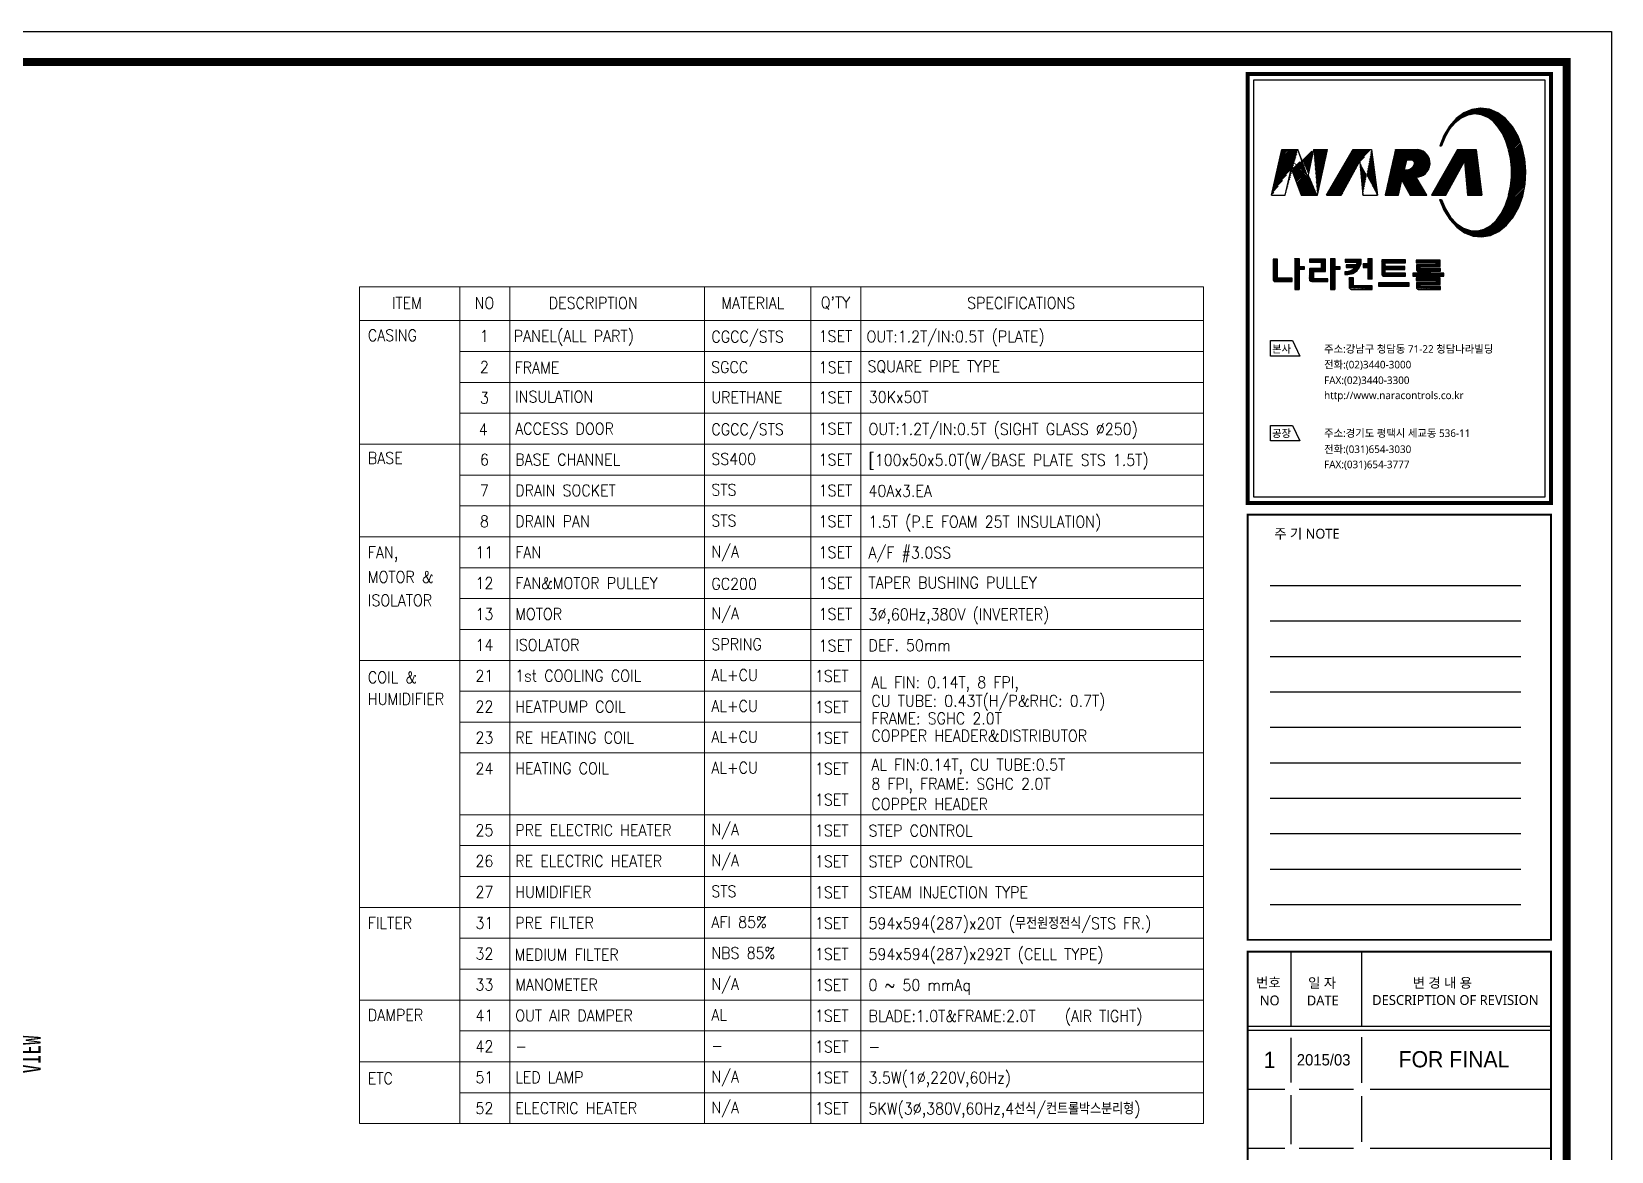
# Model space of a CAD drawing. Extents: x 160 to 16016, y -254 to 11002.
# Drawn here: x 8219 to 16016, y 5475 to 11002 of the extents above; entities that cross this region are included whole.
import ezdxf
from ezdxf.enums import TextEntityAlignment as Align

# ---------------------------------------------------------------- set-up
doc = ezdxf.new("R2010")
doc.units = 0
doc.header["$LTSCALE"] = 80
doc.header["$MEASUREMENT"] = 0
doc.layers.get('0').update_dxf_attribs({"linetype": 'CONTINUOUS', "lineweight": 18})
doc.layers.add('DIM', color=4, linetype='CONTINUOUS', lineweight=18)
doc.layers.add('FORM', color=7, linetype='CONTINUOUS')
doc.styles.add('GHD', font='')
doc.styles.add('GSC', font='romans.shx', dxfattribs={"width": 0.8, "height": 4, "bigfont": 'ghs.shx'})
doc.styles.add('ROMAND', font='TXT', dxfattribs={"height": 2.6})
doc.styles.add('STYLE1', font='malgun.ttf', dxfattribs={"height": 2.5})
doc.styles.get('GHD').set_extended_font_data('Dotum')
pattern_1 = [(45, (-11.3759, -7.50065), (-0.171711214, 0.171711214), [])]

# ---------------------------------------------------------------- blocks, each defined once
blk = doc.blocks.new('form')
at = {"layer": 'FORM'}
h = blk.add_hatch(dxfattribs=at)
h.set_pattern_fill('ANSI31', color=256, scale=1.942691, style=0)
h.set_pattern_definition(pattern_1)
edge = h.paths.add_edge_path()
edge.add_line((716.28, 522.42), (720.27, 522.42))
edge.add_line((719.34, 533.67), (717.88, 527.02))
edge.add_line((711.49, 533.67), (715.47, 533.67))
edge.add_line((712.35, 522.42), (713.78, 528.86))
edge.add_line((708.92, 522.42), (712.35, 522.42))
edge.add_line((708.92, 522.42), (711.49, 533.67))
edge.add_line((717.81, 527.02), (715.47, 533.67))
edge.add_line((713.9, 528.86), (716.28, 522.42))
edge.add_line((720.27, 522.42), (722.81, 533.67))
edge.add_line((719.34, 533.67), (722.81, 533.67))
h = blk.add_hatch(dxfattribs=at)
h.set_pattern_fill('ANSI31', color=256, scale=1.942691, style=0)
h.set_pattern_definition(pattern_1)
edge = h.paths.add_edge_path()
edge.add_line((729.09, 533.67), (733.65, 533.67))
edge.add_line((731.5, 522.42), (735.09, 522.42))
edge.add_line((730.74, 530.54), (731.5, 522.42))
edge.add_line((726.18, 522.42), (730.63, 530.54))
edge.add_line((733.65, 533.67), (735.09, 522.42))
edge.add_line((722.55, 522.42), (726.18, 522.42))
edge.add_line((722.55, 522.42), (729.09, 533.67))
h = blk.add_hatch(dxfattribs=at)
h.set_pattern_fill('ANSI31', color=256, scale=1.942691, style=0)
h.set_pattern_definition(pattern_1)
edge = h.paths.add_edge_path(flags=16)
edge.add_arc((742.35, 530.64), 1.96, 269.4167, 343.4025)
edge.add_arc((743.39, 530.25), 0.855, 348.5468, 460.0762)
edge.add_line((743.24, 531.09), (742.29, 531.1))
edge.add_line((742.29, 531.1), (741.72, 528.67))
edge.add_line((741.72, 528.67), (742.33, 528.68))
edge = h.paths.add_edge_path()
edge.add_arc((744.68, 530.29), 3.4, 269.0634, 442.7978)
edge.add_line((745.11, 533.67), (739.53, 533.67))
edge.add_line((739.53, 533.67), (736.99, 522.42))
edge.add_line((736.99, 522.42), (740.29, 522.42))
edge.add_line((740.29, 522.42), (741.1, 526.15))
edge.add_line((741.1, 526.15), (743.16, 522.42))
edge.add_line((743.16, 522.42), (747.3, 522.42))
edge.add_line((747.3, 522.42), (744.63, 526.89))
h = blk.add_hatch(dxfattribs=at)
h.set_pattern_fill('ANSI31', color=256, scale=1.942691, style=0)
h.set_pattern_definition(pattern_1)
h.paths.add_polyline_path([(754.86, 533.67), (759.44, 533.67), (760.86, 522.42), (757.31, 522.42), (756.55, 530.81), (751.98, 522.42), (748.42, 522.42)])
h = blk.add_hatch(dxfattribs=at)
h.set_pattern_fill('ANSI31', color=256, scale=1.942691, style=0)
h.set_pattern_definition(pattern_1)
h.paths.add_polyline_path([(710.46, 506.65), (709.33, 506.65), (709.33, 501.59), (709.39, 501.43), (709.49, 501.3), (709.64, 501.15), (709.74, 501.13), (709.88, 501.1), (714.03, 501.1), (714.03, 501.91), (710.46, 501.91)])
edge = h.paths.add_edge_path(flags=16)
edge.add_line((709.65, 501.14), (709.53, 501.27))
h = blk.add_hatch(dxfattribs=at)
h.set_pattern_fill('ANSI31', color=256, scale=1.942691, style=0)
h.set_pattern_definition(pattern_1)
h.paths.add_polyline_path([(715.78, 506.81), (715.78, 504.83), (717.05, 504.83), (717.05, 504.1), (715.79, 504.1), (715.79, 499.19), (714.7, 499.19), (714.7, 506.81)])
h = blk.add_hatch(dxfattribs=at)
h.set_pattern_fill('ANSI31', color=256, scale=1.942691, style=0)
h.set_pattern_definition(pattern_1)
h.paths.add_polyline_path([(722.25, 506.67), (718.34, 506.67), (718.34, 505.88), (721, 505.88), (721.1, 505.85), (721.2, 505.77), (721.24, 505.65), (721.24, 504.32), (718.39, 504.32), (718.33, 504.29), (718.31, 504.24), (718.31, 501.49), (718.37, 501.37), (718.46, 501.29), (718.62, 501.21), (718.89, 501.14), (722.85, 501.14), (722.85, 501.82), (719.56, 501.82), (719.45, 501.88), (719.43, 501.96), (719.43, 503.42), (719.45, 503.51), (719.53, 503.61), (722.25, 503.61)])
edge = h.paths.add_edge_path()
edge.add_line((718.31, 504.23), (718.4, 504.32))
edge.add_line((718.47, 501.28), (718.36, 501.39))
h = blk.add_hatch(dxfattribs=at)
h.set_pattern_fill('ANSI31', color=256, scale=1.942691, style=0)
h.set_pattern_definition(pattern_1)
h.paths.add_polyline_path([(723.54, 506.81), (724.58, 506.81), (724.58, 504.84), (725.83, 504.84), (725.83, 504.05), (724.58, 504.05), (724.58, 499.19), (723.54, 499.19)])
h = blk.add_hatch(dxfattribs=at)
h.set_pattern_fill('ANSI31', color=256, scale=1.942691, style=0)
h.set_pattern_definition(pattern_1)
h.paths.add_polyline_path([(727.17, 506.65), (731.07, 506.65), (731.07, 505.84), (731.07, 505.45), (730.77, 504.79), (730.44, 504.23), (730.05, 503.77), (729.45, 503.35), (729.02, 503.14), (728.72, 503.03), (728.2, 502.91), (727.79, 502.86), (727.02, 502.86), (727.02, 503.54), (727.52, 503.54), (727.88, 503.57), (728.24, 503.69), (728.62, 503.84), (728.94, 504.03), (729.2, 504.24), (729.37, 504.38), (729.4, 504.5), (729.34, 504.59), (727.39, 504.59), (727.39, 505.25), (729.83, 505.25), (729.93, 505.38), (729.98, 505.56), (729.95, 505.74), (729.86, 505.84), (729.79, 505.9), (727.17, 505.9)])
edge = h.paths.add_edge_path(flags=16)
edge.add_line((730, 503.73), (730.14, 503.87))
h = blk.add_hatch(dxfattribs=at)
h.set_pattern_fill('ANSI31', color=256, scale=1.942691, style=0)
h.set_pattern_definition(pattern_1)
h.paths.add_polyline_path([(733.81, 501.67), (732.75, 501.67), (732.75, 504.58), (731.58, 504.58), (731.58, 505.46), (732.74, 505.46), (732.74, 506.81), (733.81, 506.81)])
h = blk.add_hatch(dxfattribs=at)
h.set_pattern_fill('ANSI31', color=256, scale=1.942691, style=0)
h.set_pattern_definition(pattern_1)
h.paths.add_polyline_path([(742.04, 506.45), (736.2, 506.45), (736.2, 502.78), (736.23, 502.67), (736.31, 502.59), (736.47, 502.48), (736.54, 502.46), (742.05, 502.46), (742.05, 503.21), (737.16, 503.21), (737.06, 503.27), (737.03, 503.32), (737.03, 503.93), (737.07, 504.02), (737.16, 504.08), (737.23, 504.09), (741.87, 504.09), (741.87, 504.84), (737.28, 504.84), (737.13, 504.87), (737.05, 504.92), (737.04, 504.98), (737.04, 505.56), (737.09, 505.64), (737.17, 505.71), (737.26, 505.74), (742.04, 505.74)])
h = blk.add_hatch(dxfattribs=at)
h.set_pattern_fill('ANSI31', color=256, scale=1.942691, style=0)
h.set_pattern_definition(pattern_1)
h.paths.add_polyline_path([(750.58, 506.42), (744.64, 506.42), (744.64, 505.75), (749.4, 505.75), (749.53, 505.71), (749.58, 505.64), (749.6, 505.55), (749.59, 505.44), (749.43, 505.31), (749.26, 505.27), (744.77, 505.27), (744.77, 503.89), (744.81, 503.8), (744.89, 503.73), (745, 503.63), (745.08, 503.6), (746.98, 503.6), (747.07, 503.57), (747.11, 503.53), (747.14, 503.5), (747.14, 503.29), (747.11, 503.2), (747, 503.15), (743.86, 503.15), (743.86, 502.48), (751.47, 502.48), (751.47, 503.15), (748.35, 503.15), (748.21, 503.18), (748.16, 503.27), (748.16, 503.52), (748.23, 503.59), (748.34, 503.64), (750.67, 503.64), (750.67, 504.31), (745.8, 504.31), (745.69, 504.37), (745.65, 504.45), (745.65, 504.67), (745.73, 504.76), (745.87, 504.8), (750.58, 504.8)])
edge = h.paths.add_edge_path(flags=16)
edge.add_line((744.93, 503.69), (744.81, 503.82))
h = blk.add_hatch(dxfattribs=at)
h.set_pattern_fill('ANSI31', color=256, scale=1.942691, style=0)
h.set_pattern_definition(pattern_1)
edge = h.paths.add_edge_path()
edge.add_line((728.13, 502), (728.13, 499.59))
edge.add_line((728.13, 499.59), (728.19, 499.49))
edge.add_line((728.19, 499.49), (728.28, 499.4))
edge.add_line((728.28, 499.4), (728.4, 499.32))
edge.add_line((728.4, 499.32), (728.51, 499.24))
edge.add_line((728.51, 499.24), (728.63, 499.17))
edge.add_line((729.21, 500.07), (729.21, 502))
edge.add_line((729.21, 502), (728.13, 502))
edge.add_line((728.62, 499.17), (728.63, 499.19))
edge.add_line((728.23, 499.45), (728.18, 499.49))
edge.add_line((733.78, 499.19), (733.78, 500.07))
edge.add_line((733.78, 500.07), (729.21, 500.07))
edge.add_line((728.6, 499.19), (733.78, 499.19))
h = blk.add_hatch(dxfattribs=at)
h.set_pattern_fill('ANSI31', color=256, scale=1.942691, style=0)
h.set_pattern_definition(pattern_1)
h.paths.add_polyline_path([(742.96, 499.98), (742.96, 500.81), (735.37, 500.81), (735.37, 499.98)])
h = blk.add_hatch(dxfattribs=at)
h.set_pattern_fill('ANSI31', color=256, scale=1.942691, style=0)
h.set_pattern_definition(pattern_1)
h.paths.add_polyline_path([(750.58, 500.39), (750.58, 502.04), (744.64, 502.04), (744.64, 501.34), (749.4, 501.34), (749.52, 501.3), (749.58, 501.23), (749.6, 501.14), (749.59, 501.03), (749.46, 500.9), (749.34, 500.86), (744.81, 500.86), (744.77, 500.86), (744.77, 499.49), (744.81, 499.4), (744.89, 499.32), (745, 499.23), (745.12, 499.18), (750.67, 499.18), (750.67, 499.91), (745.8, 499.91), (745.69, 499.97), (745.65, 500.04), (745.65, 500.26), (745.73, 500.35), (745.87, 500.39)])
edge = h.paths.add_edge_path(flags=17)
edge.add_line((750.65, 499.18), (750.67, 499.21))
edge.add_line((744.91, 499.3), (744.81, 499.41))
at = {"layer": 'FORM', "color": 3}
for p, q in [((752.26, 538.4), (756.71, 542.86)), ((752.78, 539.27), (755.74, 542.23)), ((755.34, 541.14), (757.32, 543.13)), ((756.23, 541.68), (757.94, 543.39)), ((756.86, 541.97), (758.5, 543.61)), ((757.45, 542.22), (758.9, 543.68)), ((757.86, 542.29), (759.31, 543.74)), ((758.27, 542.35), (759.72, 543.81)), ((758.68, 542.42), (760.13, 543.87)), ((759.09, 542.46), (760.54, 543.91)), ((759.39, 542.44), (760.84, 543.89)), ((759.69, 542.4), (761.14, 543.85)), ((760, 542.37), (761.44, 543.81)), ((760.3, 542.33), (761.75, 543.77)), ((760.61, 542.29), (762.05, 543.73)), ((760.88, 542.22), (762.35, 543.69)), ((761.12, 542.12), (762.66, 543.65)), ((761.36, 542.01), (762.91, 543.56)), ((761.61, 541.91), (763.15, 543.46)), ((761.85, 541.81), (763.39, 543.36)), ((762.09, 541.71), (763.63, 543.26)), ((762.34, 541.61), (763.88, 543.15)), ((762.54, 541.47), (764.12, 543.05)), ((762.74, 541.33), (764.36, 542.95)), ((762.93, 541.18), (764.6, 542.85)), ((763.13, 541.03), (764.83, 542.74)), ((763.32, 540.88), (765.03, 542.59)), ((763.52, 540.74), (765.23, 542.44)), ((763.72, 540.59), (765.42, 542.3)), ((763.88, 540.41), (765.62, 542.15)), ((764.04, 540.23), (765.82, 542)), ((751.74, 537.54), (752.95, 538.75)), ((764.21, 540.05), (766.01, 541.85)), ((764.37, 539.87), (766.21, 541.71)), ((764.53, 539.69), (766.4, 541.56)), ((764.69, 539.51), (766.6, 541.41)), ((764.86, 539.33), (766.78, 541.25)), ((765, 539.13), (766.94, 541.07)), ((765.14, 538.92), (767.1, 540.88)), ((765.27, 538.71), (767.26, 540.7)), ((765.41, 538.5), (767.42, 540.52)), ((765.54, 538.29), (767.58, 540.33)), ((765.67, 538.08), (767.74, 540.15)), ((765.81, 537.87), (767.9, 539.97)), ((765.94, 537.66), (768.06, 539.78)), ((766.05, 537.43), (768.22, 539.6)), ((766.16, 537.2), (768.38, 539.41)), ((766.27, 536.96), (768.51, 539.2)), ((766.38, 536.72), (768.64, 538.99)), ((766.48, 536.49), (768.77, 538.77)), ((766.59, 536.25), (768.89, 538.55)), ((766.7, 536.01), (769.02, 538.34)), ((766.8, 535.78), (769.15, 538.12)), ((750.47, 534.58), (750.89, 534.58)), ((750.49, 534.58), (751.17, 535.25)), ((750.69, 535.12), (751.4, 535.83)), ((750.84, 534.58), (750.93, 534.67)), ((750.92, 535.69), (751.63, 536.4)), ((751.15, 536.27), (751.95, 537.06)), ((751.38, 536.84), (752.44, 537.9)), ((766.89, 535.52), (769.27, 537.9)), ((766.97, 535.26), (769.4, 537.69)), ((767.05, 534.99), (769.53, 537.47)), ((767.13, 534.73), (769.65, 537.25)), ((767.21, 534.47), (769.78, 537.04)), ((767.29, 534.2), (769.88, 536.79)), ((767.37, 533.94), (769.97, 536.55)), ((767.45, 533.68), (770.07, 536.3)), ((767.51, 533.39), (770.17, 536.05)), ((767.57, 533.11), (770.26, 535.8)), ((767.63, 532.83), (770.36, 535.55)), ((767.69, 532.54), (770.45, 535.3)), ((767.75, 532.26), (770.55, 535.06)), ((767.81, 531.98), (770.64, 534.81)), ((767.87, 531.69), (770.74, 534.56)), ((767.93, 531.41), (770.83, 534.31)), ((767.96, 531.09), (770.9, 534.03)), ((767.99, 530.78), (770.96, 533.75)), ((768.02, 530.47), (771.02, 533.47)), ((768.06, 530.16), (771.08, 533.19)), ((768.09, 529.85), (771.14, 532.91)), ((768.12, 529.54), (771.21, 532.63)), ((768.15, 529.23), (771.27, 532.34)), ((768.15, 526.82), (771.58, 530.25)), ((768.16, 528.89), (771.33, 532.06)), ((768.16, 528.55), (771.39, 531.78)), ((768.16, 528.2), (771.46, 531.5)), ((768.16, 527.86), (771.5, 531.2)), ((768.16, 527.52), (771.53, 530.88)), ((768.16, 527.17), (771.55, 530.57)), ((767.49, 522.38), (771.63, 526.52)), ((767.54, 522.77), (771.65, 526.88)), ((767.63, 523.21), (771.67, 527.25)), ((767.72, 523.64), (771.69, 527.61)), ((767.81, 524.08), (771.71, 527.98)), ((767.9, 524.51), (771.72, 528.34)), ((767.96, 524.91), (771.7, 528.65)), ((767.99, 525.29), (771.67, 528.97)), ((768.03, 525.67), (771.65, 529.29)), ((768.07, 526.06), (771.63, 529.61)), ((768.11, 526.44), (771.6, 529.93)), ((760.36, 512.16), (771.09, 522.89)), ((760.67, 512.13), (771, 522.46)), ((765.35, 517.5), (771.17, 523.32)), ((765.92, 518.41), (771.26, 523.75)), ((766.25, 519.08), (771.35, 524.18)), ((766.58, 519.76), (771.43, 524.61)), ((766.83, 520.35), (771.52, 525.04)), ((766.99, 520.86), (771.56, 525.42)), ((767.16, 521.36), (771.58, 525.79)), ((767.32, 521.87), (771.6, 526.15)), ((750.44, 521.4), (750.92, 521.4)), ((750.52, 521.21), (750.71, 521.4)), ((750.62, 520.96), (750.96, 521.31)), ((750.71, 520.72), (751.06, 521.06)), ((750.81, 520.48), (751.16, 520.82)), ((750.91, 520.23), (751.26, 520.58)), ((751.01, 519.99), (751.36, 520.33)), ((751.11, 519.74), (751.46, 520.09)), ((751.21, 519.5), (751.56, 519.85)), ((751.31, 519.25), (751.66, 519.61)), ((751.41, 519.01), (751.76, 519.36)), ((751.51, 518.76), (751.86, 519.12)), ((751.63, 518.55), (751.98, 518.9)), ((751.76, 518.33), (752.12, 518.69)), ((761.03, 512.14), (770.87, 521.99)), ((761.44, 512.22), (770.68, 521.45)), ((761.86, 512.29), (770.49, 520.92)), ((762.28, 512.37), (770.29, 520.38)), ((762.7, 512.44), (770.1, 519.84)), ((763.18, 512.57), (769.85, 519.25)), ((751.89, 518.12), (752.25, 518.47)), ((752.02, 517.91), (752.38, 518.26)), ((752.15, 517.69), (752.51, 518.05)), ((752.29, 517.48), (752.64, 517.84)), ((752.42, 517.27), (752.77, 517.63)), ((752.55, 517.06), (752.91, 517.42)), ((752.68, 516.84), (753.04, 517.2)), ((752.81, 516.63), (753.17, 516.99)), ((752.94, 516.42), (753.34, 516.82)), ((753.1, 516.24), (753.5, 516.64)), ((753.26, 516.06), (753.67, 516.46)), ((753.43, 515.88), (753.83, 516.28)), ((753.59, 515.7), (754, 516.1)), ((753.75, 515.52), (754.16, 515.92)), ((753.92, 515.34), (754.33, 515.75)), ((754.08, 515.16), (754.49, 515.57)), ((754.24, 514.98), (754.66, 515.39)), ((754.41, 514.8), (754.86, 515.25)), ((754.57, 514.62), (755.07, 515.11)), ((754.75, 514.45), (755.27, 514.98)), ((754.95, 514.31), (755.48, 514.84)), ((755.15, 514.17), (755.68, 514.7)), ((760.05, 512.19), (762.48, 514.62)), ((763.83, 512.88), (769.43, 518.48)), ((764.48, 513.19), (769, 517.71)), ((765.22, 513.59), (768.48, 516.85)), ((755.36, 514.03), (755.89, 514.56)), ((755.56, 513.88), (756.09, 514.42)), ((755.76, 513.74), (756.3, 514.28)), ((755.96, 513.6), (756.55, 514.19)), ((756.16, 513.46), (756.81, 514.1)), ((756.36, 513.31), (757.06, 514.02)), ((756.56, 513.17), (757.32, 513.93)), ((756.8, 513.07), (757.57, 513.84)), ((757.05, 512.97), (757.83, 513.75)), ((757.28, 512.86), (758.16, 513.74)), ((757.54, 512.78), (758.42, 513.65)), ((757.79, 512.68), (758.75, 513.64)), ((758.04, 512.59), (759.08, 513.63)), ((758.28, 512.49), (759.42, 513.62)), ((758.53, 512.39), (759.75, 513.61)), ((758.8, 512.32), (760.19, 513.72)), ((759.11, 512.29), (760.66, 513.84)), ((759.42, 512.26), (761.12, 513.96)), ((759.74, 512.23), (761.68, 514.17))]:
    blk.add_line(p, q, dxfattribs=at)
at = {"layer": 'FORM', "color": 7}
for p, q in [((708.92, 522.42), (711.49, 533.67)), ((717.81, 527.02), (715.47, 533.67)), ((719.34, 533.67), (717.88, 527.02)), ((720.27, 522.42), (722.81, 533.67)), ((722.55, 522.42), (729.09, 533.67)), ((726.18, 522.42), (730.63, 530.54)), ((730.74, 530.54), (731.5, 522.42)), ((733.65, 533.67), (735.09, 522.42)), ((739.53, 533.67), (736.99, 522.42)), ((742.29, 531.1), (741.72, 528.67)), ((743.24, 531.09), (742.29, 531.1)), ((754.86, 533.67), (748.42, 522.42)), ((751.98, 522.42), (756.55, 530.81)), ((756.55, 530.81), (757.31, 522.42)), ((759.44, 533.67), (760.86, 522.42)), ((712.35, 522.42), (713.78, 528.86)), ((713.9, 528.86), (716.28, 522.42)), ((741.72, 528.67), (742.33, 528.68)), ((747.3, 522.42), (744.63, 526.89)), ((740.29, 522.42), (741.1, 526.15)), ((741.1, 526.15), (743.16, 522.42)), ((710.46, 506.65), (709.33, 506.65)), ((709.33, 506.65), (709.33, 501.59)), ((710.46, 501.91), (710.46, 506.65)), ((714.7, 506.81), (714.7, 499.19)), ((714.7, 506.81), (715.78, 506.81)), ((715.78, 506.81), (715.78, 504.83)), ((715.78, 504.83), (717.05, 504.83)), ((715.79, 504.1), (715.79, 499.19)), ((717.05, 504.1), (715.79, 504.1)), ((717.05, 504.83), (717.05, 504.1)), ((718.31, 504.23), (718.4, 504.32)), ((718.33, 504.29), (718.31, 504.24)), ((718.31, 504.24), (718.31, 501.49)), ((718.39, 504.32), (718.33, 504.29)), ((722.25, 506.67), (718.34, 506.67)), ((718.34, 506.67), (718.34, 505.88)), ((718.34, 505.88), (721, 505.88)), ((721.24, 504.32), (718.39, 504.32)), ((719.43, 503.42), (719.45, 503.51)), ((719.43, 501.96), (719.43, 503.42)), ((719.45, 503.51), (719.53, 503.61)), ((719.53, 503.61), (722.25, 503.61)), ((721, 505.88), (721.1, 505.85)), ((721.1, 505.85), (721.2, 505.77)), ((721.2, 505.77), (721.24, 505.65)), ((721.24, 505.65), (721.24, 504.32)), ((722.25, 503.61), (722.25, 506.67)), ((723.54, 506.81), (723.54, 499.19)), ((723.54, 506.81), (724.58, 506.81)), ((724.58, 506.81), (724.58, 504.84)), ((724.58, 504.84), (725.83, 504.84)), ((724.58, 504.05), (724.58, 499.19)), ((725.83, 504.05), (724.58, 504.05)), ((725.83, 504.84), (725.83, 504.05)), ((727.02, 503.54), (727.02, 502.86)), ((727.52, 503.54), (727.02, 503.54)), ((727.17, 506.65), (727.17, 505.9)), ((727.17, 505.9), (729.79, 505.9)), ((727.39, 505.25), (727.39, 504.59)), ((729.83, 505.25), (727.39, 505.25)), ((727.39, 504.59), (729.34, 504.59)), ((727.88, 503.57), (727.52, 503.54)), ((728.24, 503.69), (727.88, 503.57)), ((728.2, 502.91), (728.72, 503.03)), ((728.62, 503.84), (728.24, 503.69)), ((728.94, 504.03), (728.62, 503.84)), ((728.72, 503.03), (729.02, 503.14)), ((729.2, 504.24), (728.94, 504.03)), ((729.02, 503.14), (729.45, 503.35)), ((729.37, 504.38), (729.2, 504.24)), ((729.34, 504.59), (729.4, 504.5)), ((729.4, 504.5), (729.37, 504.38)), ((729.45, 503.35), (730.05, 503.77)), ((729.79, 505.9), (729.86, 505.84)), ((729.93, 505.38), (729.83, 505.25)), ((729.86, 505.84), (729.95, 505.74)), ((729.98, 505.56), (729.93, 505.38)), ((729.95, 505.74), (729.98, 505.56)), ((730, 503.73), (730.14, 503.87)), ((730.05, 503.77), (730.44, 504.23)), ((730.44, 504.23), (730.77, 504.79)), ((730.77, 504.79), (731.07, 505.45)), ((731.07, 505.84), (731.07, 506.65)), ((731.07, 505.45), (731.07, 505.84)), ((731.58, 505.46), (731.58, 504.58)), ((732.74, 505.46), (731.58, 505.46)), ((731.58, 504.58), (732.75, 504.58)), ((732.74, 506.81), (732.74, 505.46)), ((732.74, 506.81), (733.81, 506.81)), ((732.75, 504.58), (732.75, 501.67)), ((733.81, 501.67), (733.81, 506.81)), ((742.04, 506.45), (736.2, 506.45)), ((736.2, 506.45), (736.2, 502.78)), ((737.03, 503.93), (737.07, 504.02)), ((737.03, 503.32), (737.03, 503.93)), ((737.06, 503.27), (737.03, 503.32)), ((737.04, 505.56), (737.09, 505.64)), ((737.04, 504.98), (737.04, 505.56)), ((737.05, 504.92), (737.04, 504.98)), ((737.13, 504.87), (737.05, 504.92)), ((737.16, 503.21), (737.06, 503.27)), ((737.07, 504.02), (737.16, 504.08)), ((737.09, 505.64), (737.17, 505.71)), ((737.28, 504.84), (737.13, 504.87)), ((737.16, 504.08), (737.23, 504.09)), ((742.05, 503.21), (737.16, 503.21)), ((737.17, 505.71), (737.26, 505.74)), ((737.23, 504.09), (741.87, 504.09)), ((737.26, 505.74), (742.04, 505.74)), ((741.87, 504.84), (737.28, 504.84)), ((741.87, 504.09), (741.87, 504.84)), ((742.04, 505.74), (742.04, 506.45)), ((742.05, 502.46), (742.05, 503.21)), ((747, 503.15), (743.86, 503.15)), ((743.86, 503.15), (743.86, 502.48)), ((750.58, 506.42), (744.64, 506.42)), ((744.64, 506.42), (744.64, 505.75)), ((744.64, 505.75), (749.4, 505.75)), ((749.26, 505.27), (744.77, 505.27)), ((744.77, 505.27), (744.77, 503.89)), ((744.77, 503.89), (744.81, 503.8)), ((744.93, 503.69), (744.81, 503.82)), ((744.81, 503.8), (744.89, 503.73)), ((744.89, 503.73), (745, 503.63)), ((745, 503.63), (745.08, 503.6)), ((745.08, 503.6), (746.98, 503.6)), ((745.65, 504.67), (745.73, 504.76)), ((745.65, 504.45), (745.65, 504.67)), ((745.69, 504.37), (745.65, 504.45)), ((745.8, 504.31), (745.69, 504.37)), ((745.73, 504.76), (745.87, 504.8)), ((750.67, 504.31), (745.8, 504.31)), ((745.87, 504.8), (750.58, 504.8)), ((746.98, 503.6), (747.07, 503.57)), ((747.11, 503.2), (747, 503.15)), ((747.07, 503.57), (747.11, 503.53)), ((747.11, 503.53), (747.14, 503.5)), ((747.14, 503.29), (747.11, 503.2)), ((747.14, 503.5), (747.14, 503.29)), ((748.16, 503.52), (748.23, 503.59)), ((748.16, 503.27), (748.16, 503.52)), ((748.21, 503.18), (748.16, 503.27)), ((748.35, 503.15), (748.21, 503.18)), ((748.23, 503.59), (748.34, 503.64)), ((748.34, 503.64), (750.67, 503.64)), ((751.47, 503.15), (748.35, 503.15)), ((749.43, 505.31), (749.26, 505.27)), ((749.4, 505.75), (749.53, 505.71)), ((749.59, 505.44), (749.43, 505.31)), ((749.53, 505.71), (749.58, 505.64)), ((749.58, 505.64), (749.6, 505.55)), ((749.6, 505.55), (749.59, 505.44)), ((750.58, 504.8), (750.58, 506.42)), ((750.67, 503.64), (750.67, 504.31)), ((751.47, 502.48), (751.47, 503.15)), ((709.33, 501.59), (709.39, 501.43)), ((709.39, 501.43), (709.49, 501.3)), ((709.49, 501.3), (709.64, 501.15)), ((709.65, 501.14), (709.53, 501.27)), ((709.64, 501.15), (709.74, 501.13)), ((709.74, 501.13), (709.88, 501.1)), ((709.88, 501.1), (714.03, 501.1)), ((714.03, 501.91), (710.46, 501.91)), ((714.03, 501.1), (714.03, 501.91)), ((714.7, 499.19), (715.79, 499.19)), ((718.31, 501.49), (718.37, 501.37)), ((718.47, 501.28), (718.36, 501.39)), ((718.37, 501.37), (718.46, 501.29)), ((718.46, 501.29), (718.62, 501.21)), ((718.62, 501.21), (718.89, 501.14)), ((718.89, 501.14), (722.85, 501.14)), ((719.45, 501.88), (719.43, 501.96)), ((719.56, 501.82), (719.45, 501.88)), ((722.85, 501.82), (719.56, 501.82)), ((722.85, 501.14), (722.85, 501.82)), ((723.54, 499.19), (724.58, 499.19)), ((727.02, 502.86), (727.79, 502.86)), ((727.79, 502.86), (728.2, 502.91)), ((729.21, 502), (728.13, 502)), ((728.13, 502), (728.13, 499.59)), ((728.13, 499.59), (728.19, 499.49)), ((728.23, 499.45), (728.18, 499.49)), ((728.19, 499.49), (728.28, 499.4)), ((728.28, 499.4), (728.4, 499.32)), ((728.4, 499.32), (728.51, 499.24)), ((728.51, 499.24), (728.63, 499.17)), ((728.6, 499.19), (733.78, 499.19)), ((728.62, 499.17), (728.63, 499.19)), ((729.21, 500.07), (729.21, 502)), ((733.78, 500.07), (729.21, 500.07)), ((733.78, 499.19), (733.78, 500.07)), ((735.37, 500.81), (735.37, 499.98)), ((742.96, 500.81), (735.37, 500.81)), ((735.37, 499.98), (742.96, 499.98)), ((736.2, 502.78), (736.23, 502.67)), ((736.23, 502.67), (736.31, 502.59)), ((736.31, 502.59), (736.47, 502.48)), ((736.47, 502.48), (736.54, 502.46)), ((736.54, 502.46), (742.05, 502.46)), ((742.96, 499.98), (742.96, 500.81)), ((743.86, 502.48), (751.47, 502.48)), ((750.58, 502.04), (744.64, 502.04)), ((744.64, 502.04), (744.64, 501.34)), ((744.64, 501.34), (749.4, 501.34)), ((744.81, 500.86), (744.77, 500.86)), ((744.77, 500.86), (744.77, 499.49)), ((744.77, 499.49), (744.81, 499.4)), ((749.34, 500.86), (744.81, 500.86)), ((744.91, 499.3), (744.81, 499.41)), ((744.81, 499.4), (744.89, 499.32)), ((744.89, 499.32), (745, 499.23)), ((745, 499.23), (745.12, 499.18)), ((745.12, 499.18), (750.67, 499.18)), ((745.65, 500.26), (745.73, 500.35)), ((745.65, 500.04), (745.65, 500.26)), ((745.69, 499.97), (745.65, 500.04)), ((745.8, 499.91), (745.69, 499.97)), ((745.73, 500.35), (745.87, 500.39)), ((750.67, 499.91), (745.8, 499.91)), ((745.87, 500.39), (750.58, 500.39)), ((749.46, 500.9), (749.34, 500.86)), ((749.4, 501.34), (749.52, 501.3)), ((749.59, 501.03), (749.46, 500.9)), ((749.52, 501.3), (749.58, 501.23)), ((749.58, 501.23), (749.6, 501.14)), ((749.6, 501.14), (749.59, 501.03)), ((750.58, 500.39), (750.58, 502.04)), ((750.65, 499.18), (750.67, 499.21)), ((750.67, 499.18), (750.67, 499.91)), ((708.66, 426.09), (770.47, 426.09)), ((708.66, 417.35), (770.47, 417.35)), ((708.66, 408.6), (770.47, 408.6)), ((708.66, 399.86), (770.47, 399.86)), ((708.66, 391.12), (770.47, 391.12)), ((708.66, 382.38), (770.47, 382.38)), ((708.66, 373.64), (770.47, 373.64)), ((708.66, 364.89), (770.47, 364.89)), ((708.66, 356.15), (770.47, 356.15)), ((708.66, 347.41), (770.47, 347.41)), ((713.79, 317.3), (713.79, 335.75)), ((731.27, 317.3), (731.27, 335.75)), ((777.9, 317.3), (703.1, 317.3)), ((777.9, 316.33), (703.1, 316.33)), ((713.79, 303.47), (713.79, 314.52)), ((731.27, 303.37), (731.27, 314.69)), ((712.21, 301.76), (703.1, 301.76)), ((713.79, 288.27), (713.79, 300.31)), ((729.16, 301.76), (715.81, 301.76)), ((778.03, 301.76), (733.31, 301.76)), ((731.27, 288.8), (731.27, 300.12)), ((712.21, 287.19), (703.1, 287.19)), ((729.16, 287.19), (715.81, 287.19)), ((778.03, 287.19), (733.31, 287.19))]:
    blk.add_line(p, q, dxfattribs=at)
at = {"layer": 'FORM'}
for p, q in [((727.17, 506.65), (731.07, 506.65)), ((733.81, 501.67), (732.75, 501.67))]:
    blk.add_line(p, q, dxfattribs=at)
at = {"layer": 'FORM', "color": 3}
for points in [[(0, 562.79), (792.83, 562.79), (792.83, 0), (0, 0)], [(776.44, 447.93), (704.56, 447.93), (704.56, 550.91), (776.44, 550.91)]]:
    blk.add_lwpolyline(points, close=True, dxfattribs=at)
at = {"layer": 'FORM', "color": 2, "const_width": 1.94}
blk.add_lwpolyline([(12.48, 6.47), (12.48, 555.28), (781.78, 555.28), (781.78, 6.47)], close=True, dxfattribs=at)
at = {"layer": 'FORM', "color": 3}
for points, const_width in [([(777.9, 446.48), (703.1, 446.48), (703.1, 552.36), (777.9, 552.36)], 0.971), ([(703.1, 338.67), (703.1, 443.56), (777.9, 443.56), (777.9, 338.67)], 0.486), ([(777.9, 335.75), (703.1, 335.75), (703.1, 228.91), (777.9, 228.91)], 0.486)]:
    blk.add_lwpolyline(points, close=True, dxfattribs=dict(at, const_width=const_width))
at = {"layer": 'FORM', "color": 3, "flags": 128}
for points in [[(750.44, 521.4), (751.52, 518.73), (752.95, 516.4), (754.67, 514.52), (756.61, 513.14), (758.7, 512.33), (760.86, 512.11), (763.01, 512.5), (765.07, 513.47), (766.96, 515), (768.61, 517.01), (769.96, 519.45), (770.95, 522.2), (771.55, 525.18), (771.73, 528.27), (771.49, 531.35), (770.84, 534.3), (769.8, 537.01), (768.41, 539.38), (766.72, 541.32), (764.8, 542.76), (762.73, 543.64), (760.57, 543.93)], [(760.48, 543.93), (758.39, 543.59), (756.38, 542.71), (754.53, 541.31), (752.88, 539.44), (751.52, 537.17), (750.47, 534.58)], [(762.35, 541.61), (760.73, 542.28), (759.05, 542.48), (757.38, 542.21), (755.77, 541.47), (754.26, 540.3), (752.92, 538.72), (751.79, 536.79), (750.89, 534.58)], [(767.45, 533.67), (766.82, 535.74), (765.97, 537.62), (764.93, 539.25), (763.72, 540.58), (762.39, 541.59)], [(767.47, 522.45), (767.93, 524.63), (768.16, 526.9), (768.16, 529.19), (767.92, 531.46), (767.46, 533.63)], [(758.1, 513.66), (759.8, 513.61), (761.46, 514.04), (763.04, 514.94), (764.48, 516.28), (765.73, 518.02), (766.74, 520.08), (767.5, 522.42)], [(750.92, 521.4), (751.9, 519.04), (753.16, 517.01), (754.64, 515.4), (756.3, 514.28), (758.07, 513.67)]]:
    blk.add_lwpolyline(points, dxfattribs=at)
at = {"layer": 'FORM', "color": 7}
for points in [[(711.49, 533.67), (715.47, 533.67)], [(719.34, 533.67), (722.81, 533.67)], [(729.09, 533.67), (733.65, 533.67)], [(739.53, 533.67), (745.11, 533.67)], [(754.86, 533.67), (759.44, 533.67)], [(708.92, 522.42), (712.35, 522.42)], [(716.28, 522.42), (720.27, 522.42)], [(722.55, 522.42), (726.18, 522.42)], [(731.5, 522.42), (735.09, 522.42)], [(736.99, 522.42), (740.29, 522.42)], [(743.16, 522.42), (747.3, 522.42)], [(748.42, 522.42), (751.98, 522.42)], [(757.31, 522.42), (760.86, 522.42)]]:
    blk.add_lwpolyline(points, dxfattribs=at)
for points in [[(708.72, 486.56), (714.1, 486.56), (715.91, 482.73), (708.72, 482.73)], [(708.72, 465.6), (714.1, 465.6), (715.91, 461.77), (708.72, 461.77)]]:
    blk.add_lwpolyline(points, close=True, dxfattribs=at)
at = {"layer": 'FORM'}
for centre, radius, start, end in [((743.39, 530.25), 0.855, 348.5468, 100.0762), ((744.68, 530.29), 3.4, 269.0634, 82.7978), ((742.35, 530.64), 1.96, 269.4167, 343.4025)]:
    blk.add_arc(centre, radius, start, end, dxfattribs=at)
at = {"layer": 'FORM', "color": 7, "style": 'STYLE1'}
for s, height, p in [('본사', 1.87, (709.08, 483.55)), ('주소:강남구 청담동 71-22 청담나라빌딩', 1.8698, (721.93, 483.54)), ('전화:(02)3440-3000', 1.8698, (721.93, 479.68)), ('FAX:(02)3440-3300', 1.8698, (721.93, 475.82)), ('http://www.naracontrols.co.kr', 1.8698, (721.93, 472.1)), ('공장', 1.87, (709.08, 462.72)), ('주소:경기도 평택시 세교동 536-11', 1.8698, (721.93, 462.77)), ('전화:(031)654-3030', 1.8698, (721.93, 458.81)), ('FAX:(031)654-3777', 1.8698, (721.93, 455.05)), ('주 기 NOTE', 2.428, (709.63, 437.68)), ('번호', 2.428, (705.16, 326.91)), ('일 자', 2.428, (717.98, 326.83)), ('변 경 내 용', 2.428, (743.8, 326.85)), ('NO', 2.428, (706.08, 322.5)), ('DATE', 2.428, (717.69, 322.49))]:
    blk.add_text(s, height=height, dxfattribs=at).set_placement(p)
at = {"layer": 'FORM', "color": 7, "style": 'STYLE1', "width": 0.967772}
blk.add_text('DESCRIPTION OF REVISION', height=2.4284, dxfattribs=at).set_placement((733.79, 322.6), (774.87, 322.6), align=Align.FIT)

msp = doc.modelspace()

# ---------------------------------------------------------------- linework, layer by layer
at = {"layer": 'DIM'}
for p, q in [((14002.9, 9741.6), (9837.7, 9741.6)), ((9837.7, 9741.6), (9837.7, 5612.6)), ((10332.5, 9741.6), (10332.5, 9118.3)), ((10580.2, 9741.6), (10580.2, 9118.3)), ((11540.4, 9741.6), (11540.4, 9118.3)), ((12064.9, 9741.6), (12064.9, 9118.3)), ((12312.5, 9741.6), (12312.5, 9118.3)), ((14002.9, 5612.6), (14002.9, 9741.6)), ((9837.7, 9575.6), (14002.9, 9575.6)), ((10332.5, 9423.2), (14002.9, 9423.2)), ((10332.5, 9270.7), (14002.9, 9270.7)), ((10332.5, 9118.3), (10332.5, 7898.9)), ((10332.5, 9118.3), (14002.9, 9118.3)), ((10580.2, 9118.3), (10580.2, 7898.9)), ((11540.4, 9118.3), (11540.4, 7898.9)), ((12064.9, 9118.3), (12064.9, 7898.9)), ((12312.5, 9118.3), (12312.5, 7898.9)), ((9837.7, 8965.9), (14002.9, 8965.9)), ((10332.5, 8813.5), (14002.9, 8813.5)), ((10332.5, 8661.1), (14002.9, 8661.1)), ((9837.7, 8508.6), (14002.9, 8508.6)), ((10332.5, 8356.2), (14002.9, 8356.2)), ((10332.5, 8203.8), (14002.9, 8203.8)), ((10332.5, 8051.4), (14002.9, 8051.4)), ((9837.7, 7898.9), (14002.9, 7898.9)), ((10332.5, 7898.9), (10332.5, 5612.6)), ((10580.2, 7898.9), (10580.2, 5612.6)), ((11540.4, 7898.9), (11540.4, 5612.6)), ((12064.9, 7898.9), (12064.9, 5612.6)), ((12312.5, 7898.9), (12312.5, 5612.6)), ((10332.5, 7746.5), (12312.5, 7746.5)), ((10332.5, 7594.1), (12312.5, 7594.1)), ((10332.5, 7441.7), (14002.9, 7441.7)), ((10332.5, 7136.8), (14002.9, 7136.8)), ((10332.5, 6984.4), (14002.9, 6984.4)), ((10332.5, 6832), (14002.9, 6832)), ((9837.7, 6679.6), (14002.9, 6679.6)), ((10332.5, 6527.1), (14002.9, 6527.1)), ((10332.5, 6374.7), (14002.9, 6374.7)), ((9837.7, 6222.3), (14002.9, 6222.3)), ((10332.5, 6069.9), (14002.9, 6069.9)), ((9837.7, 5917.5), (14002.9, 5917.5)), ((10332.5, 5765), (14002.9, 5765)), ((9837.7, 5612.6), (14002.9, 5612.6))]:
    msp.add_line(p, q, dxfattribs=at)

# ---------------------------------------------------------------- block references
at = {"xscale": 20, "yscale": 20, "zscale": 20}
msp.add_blockref('form', (159.7, -253.9), dxfattribs=at)

# ---------------------------------------------------------------- texts
at = {"style": 'ROMAND', "width": 0.7}
msp.add_text('VIEW', height=99.16, rotation=90, dxfattribs=at).set_placement((8263.7, 5953.2), align=Align.CENTER)
at = {"layer": 'DIM', "style": 'GSC', "width": 0.9}
for s, height, p in [('ITEM', 57.16, (10071.6, 9662.3)), ('NO', 57.16, (10454.2, 9662.3)), ('DESCRIPTION', 57.158, (10991.4, 9662.3)), ('MATERIAL', 57.16, (11778.8, 9662.3)), ("Q'TY", 57.16, (12186.6, 9662.3)), ('SPECIFICATIONS', 57.158, (13103.5, 9662.3)), ('1', 57.2, (10454.2, 9499.2)), ('1SET', 57.16, (12186.6, 9498.7)), ('2', 57.2, (10454.2, 9346.8)), ('1SET', 57.16, (12186.9, 9345.2)), ('3', 57.2, (10454.2, 9194.4)), ('1SET', 57.16, (12186.7, 9197.2)), ('4', 57.2, (10448.6, 9038.5)), ('1SET', 57.16, (12186.6, 9042)), ('6', 57.2, (10454.2, 8889.5)), ('1SET', 57.16, (12186.6, 8889.5)), ('7', 57.2, (10454.2, 8737.1)), ('1SET', 57.16, (12186.6, 8737.1)), ('8', 57.2, (10454.2, 8584.7)), ('1SET', 57.16, (12186.6, 8584.7)), ('11', 57.16, (10454.2, 8432.3)), ('1SET', 57.16, (12186.6, 8432.3)), ('12', 57.16, (10454.2, 8280.1)), ('1SET', 57.16, (12186.6, 8280.1)), ('13', 57.16, (10454.2, 8127.4)), ('1SET', 57.16, (12186.6, 8127.4)), ('14', 57.16, (10454.2, 7975)), ('1SET', 57.16, (12186.6, 7971.4)), ('21', 57.16, (10454.2, 7822.6)), ('22', 57.16, (10454.2, 7670.2)), ('23', 57.16, (10454.2, 7517.7)), ('24', 57.16, (10454.2, 7365.3)), ('25', 57.16, (10454.2, 7060.5)), ('26', 57.16, (10454.2, 6908.1)), ('27', 57.16, (10454.2, 6755.6)), ('31', 57.16, (10454.2, 6603.2)), ('32', 57.16, (10454.2, 6450.8)), ('33', 57.16, (10454.2, 6298.4)), ('41', 57.16, (10454.2, 6145.9)), ('42', 57.16, (10454.2, 5993.5)), ('51', 57.16, (10454.2, 5841.1)), ('52', 57.16, (10454.2, 5688.7))]:
    msp.add_text(s, height=height, dxfattribs=at).set_placement(p, align=Align.MIDDLE)
for s, height, p in [('CASING', 57.16, (9878.9, 9474.6)), ('PANEL(ALL PART)', 57.158, (10599, 9470.8)), ('CGCC/STS', 57.16, (11574.3, 9467.6)), ('OUT:1.2T/IN:0.5T (PLATE)', 57.158, (12340, 9468.7)), ('FRAME', 57.16, (10603.3, 9315.1)), ('SGCC', 57.16, (11573, 9317.1)), ('SQUARE PIPE TYPE', 57.158, (12344.6, 9321.5)), ('INSULATION', 57.16, (10605.3, 9171.8)), ('URETHANE', 57.16, (11574.1, 9168.2)), ('30Kx50T', 57.16, (12351.1, 9169.8)), ('ACCESS DOOR', 57.158, (10606.2, 9013.6)), ('CGCC/STS', 57.16, (11574.3, 9010.3)), ('OUT:1.2T/IN:0.5T (SIGHT GLASS %%C250)', 57.158, (12349.9, 9011.5)), ('BASE', 57.16, (9878.9, 8868.5)), ('BASE CHANNEL', 57.158, (10606.2, 8861.1)), ('SS400', 57.16, (11574.3, 8864.4)), ('[100x50x5.0T(W/BASE PLATE STS 1.5T)', 57.158, (12349.9, 8859)), ('DRAIN SOCKET', 57.158, (10606.2, 8708.7)), ('STS', 57.16, (11574.3, 8712)), ('40Ax3.EA', 57.16, (12349.9, 8706.6)), ('DRAIN PAN', 57.16, (10606.2, 8556.3)), ('STS', 57.16, (11574.3, 8559.6)), ('1.5T (P.E FOAM 25T INSULATION)', 57.158, (12349.9, 8554.2)), ('FAN,', 57.16, (9878.9, 8403)), ('FAN', 57.16, (10606.2, 8403.9)), ('N/A', 57.16, (11574.3, 8407.2)), ('A/F #3.0SS', 57.16, (12349.9, 8401.8)), ('MOTOR &', 57.16, (9878.9, 8282.2)), ('FAN&MOTOR PULLEY', 57.158, (10606.2, 8251.4)), ('GC200', 57.16, (11574.3, 8248.1)), ('TAPER BUSHING PULLEY', 57.158, (12349.9, 8253.5)), ('ISOLATOR', 57.16, (9878.9, 8166.1)), ('MOTOR', 57.16, (10606.2, 8099)), ('N/A', 57.16, (11574.3, 8102.3)), ('3%%C,60Hz,380V (INVERTER)', 57.158, (12349.9, 8096.9)), ('ISOLATOR', 57.16, (10606.2, 7946.6)), ('SPRING', 57.16, (11574.3, 7949.9)), ('DEF. 50mm', 57.16, (12349.9, 7944.5)), ('COIL &', 57.16, (9878.9, 7786.6)), ('1st COOLING COIL', 57.158, (10606.2, 7794.2)), ('AL+CU', 57.16, (11574.3, 7797.5)), ('1SET', 57.16, (12085.7, 7792.8)), ('AL FIN: 0.14T, 8 FPI,', 57.158, (12364, 7761.7)), ('HUMIDIFIER', 57.16, (9878.9, 7679.8)), ('CU TUBE: 0.43T(H/P&RHC: 0.7T)', 57.158, (12364, 7670.5)), ('HEATPUMP COIL', 57.158, (10606.2, 7641.8)), ('AL+CU', 57.16, (11574.3, 7645.1)), ('1SET', 57.16, (12085.7, 7640.3)), ('FRAME: SGHC 2.0T', 57.158, (12364, 7583.6)), ('RE HEATING COIL', 57.158, (10606.2, 7489.3)), ('AL+CU', 57.16, (11574.3, 7492.6)), ('1SET', 57.16, (12085.7, 7487.9)), ('COPPER HEADER&DISTRIBUTOR', 57.158, (12364, 7498.1)), ('AL FIN:0.14T, CU TUBE:0.5T', 57.158, (12364, 7355.3)), ('HEATING COIL', 57.158, (10606.2, 7336.9)), ('AL+CU', 57.16, (11574.3, 7340.2)), ('1SET', 57.16, (12085.7, 7335.5)), ('8 FPI, FRAME: SGHC 2.0T', 57.158, (12364, 7260.8)), ('1SET', 57.16, (12085.7, 7183.1)), ('COPPER HEADER', 57.158, (12364, 7160.9)), ('N/A', 57.16, (11574.3, 7035.4)), ('PRE ELECTRIC HEATER', 57.158, (10606.2, 7032.1)), ('1SET', 57.16, (12085.7, 7030.7)), ('STEP CONTROL', 57.158, (12349.9, 7030)), ('N/A', 57.16, (11574.3, 6883)), ('RE ELECTRIC HEATER', 57.158, (10606.2, 6879.6)), ('1SET', 57.16, (12085.7, 6878.2)), ('STEP CONTROL', 57.158, (12349.9, 6877.6)), ('HUMIDIFIER', 57.16, (10606.2, 6727.2)), ('STS', 57.16, (11574.3, 6730.5)), ('1SET', 57.16, (12085.7, 6725.8)), ('STEAM INJECTION TYPE', 57.158, (12349.9, 6725.1)), ('FILTER', 57.16, (9878.9, 6573.5)), ('PRE FILTER', 57.16, (10606.2, 6574.8)), ('AFI 85%', 57.16, (11574.3, 6578.1)), ('1SET', 57.16, (12085.7, 6573.4)), ('594x594(287)x20T (무전원정전식/STS FR.)', 57.158, (12349.9, 6572.7)), ('MEDIUM FILTER', 57.158, (10603.6, 6417.6)), ('NBS 85%', 57.16, (11574.3, 6425.7)), ('1SET', 57.16, (12085.7, 6421)), ('594x594(287)x292T (CELL TYPE)', 57.158, (12349.9, 6420.3)), ('MANOMETER', 57.16, (10606.2, 6270)), ('N/A', 57.16, (11574.3, 6273.3)), ('1SET', 57.16, (12085.7, 6268.5)), ('0 ~ 50 mmAq', 57.158, (12349.9, 6267.9)), ('DAMPER', 57.16, (9878.9, 6119.5)), ('OUT AIR DAMPER', 57.158, (10606.2, 6117.5)), ('AL', 57.16, (11574.3, 6120.8)), ('1SET', 57.16, (12085.7, 6116.1)), ('BLADE:1.0T&FRAME:2.0T', 57.158, (12349.9, 6115.4)), ('(AIR TIGHT)', 57.158, (13318.6, 6115.4)), ('1SET', 57.16, (12085.7, 5963.7)), ('-', 57.2, (10606.2, 5965.1)), ('-', 57.2, (11574.3, 5968.4)), ('-', 57.2, (12349.9, 5963)), ('ETC', 57.16, (9878.9, 5807)), ('LED LAMP', 57.16, (10606.2, 5812.7)), ('N/A', 57.16, (11574.3, 5816)), ('1SET', 57.16, (12085.7, 5811.3)), ('3.5W(1%%C,220V,60Hz)', 57.158, (12349.9, 5810.6)), ('ELECTRIC HEATER', 57.158, (10606.2, 5660.3)), ('N/A', 57.16, (11574.3, 5663.6)), ('1SET', 57.16, (12085.7, 5658.9)), ('5KW(3%%C,380V,60Hz,4선식/컨트롤박스분리형)', 57.158, (12349.9, 5658.2))]:
    msp.add_text(s, height=height, dxfattribs=at).set_placement(p)
at = {"layer": 'FORM', "color": 7, "style": 'GHD'}
for s, height, p in [('1', 80, (14300, 5886.8)), ('2015/03', 56, (14463.8, 5899.4)), ('FOR FINAL', 80, (14966.3, 5890.1))]:
    msp.add_text(s, height=height, dxfattribs=at).set_placement(p)

doc.saveas('drawing.dxf')
